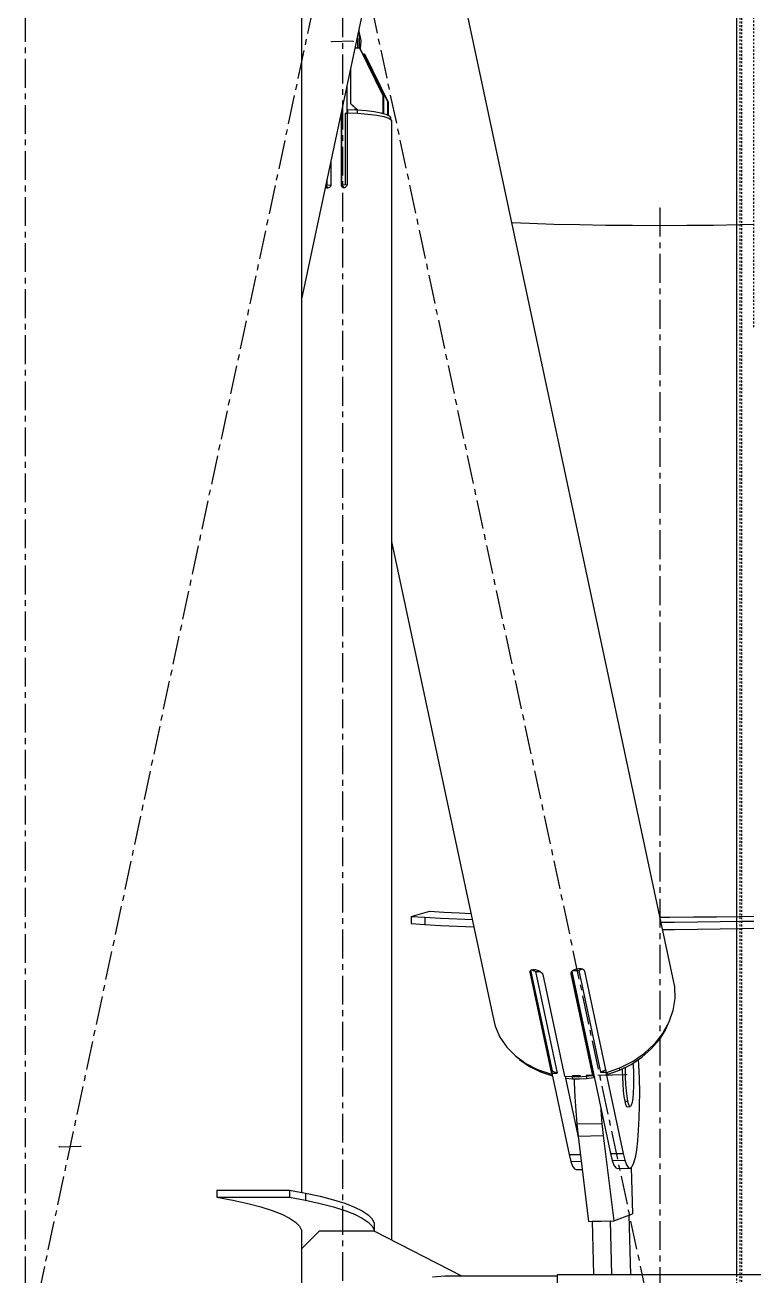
# Model space of a CAD drawing. Header units: millimetres. Extents: x 5143 to 30813, y 232 to 21408.
# Drawn here: x 22900 to 23101, y 16582.7 to 16927.6 of the extents above; entities that cross this region are included whole.
import ezdxf

# ---------------------------------------------------------------- set-up
doc = ezdxf.new("R2010")
doc.units = ezdxf.units.MM
doc.header["$LTSCALE"] = 0.25
for name, pattern in [('CENTER', [50.8, 31.75, -6.35, 6.35, -6.35]), ('XKITLINE00', [0]), ('XKITLINE02', [4, 2, -2])]:
    doc.linetypes.add(name, pattern=pattern)

msp = doc.modelspace()

# ---------------------------------------------------------------- linework, layer by layer
at = {"color": 8, "linetype": 'CENTER'}
for p, q in [((22900, 17654.86), (22900, 16010.75)), ((22900, 17380.27), (23075, 16560.27)), ((22987.5, 16970.27), (22900, 16560.27)), ((22987.5, 16970.27), (22987.5, 16150.27)), ((22990.47, 16923.15), (22984.52, 16923.02)), ((23075, 16877.2), (23075, 15209.12)), ((23065.84, 16638.16), (23050.97, 16637.83)), ((22909.42, 16618.29), (22915.36, 16618.42))]:
    msp.add_line(p, q, dxfattribs=at)
at = {"color": 8, "linetype": 'XKITLINE00'}
for p, q in [((22976.2, 17175.69), (22976.2, 16605.74)), ((23016.82, 16954.24), (23079.1, 16662.44)), ((22993.64, 16933.73), (22976.2, 16851.98)), ((22991.61, 16924.23), (22991.64, 16923.73)), ((22991.64, 16923.73), (22991.66, 16923.19)), ((22992.04, 16926.21), (22992.14, 16923.71)), ((22992.05, 16925.85), (22992.59, 16923.31)), ((22992.14, 16923.71), (22992.17, 16921.36)), ((22992.59, 16923.31), (22992.44, 16921.03)), ((22991, 16921.33), (22992.23, 16921.36)), ((22991.64, 16921.64), (22991.62, 16921.34)), ((22991.66, 16922.13), (22991.64, 16921.64)), ((22991.66, 16923.19), (22991.67, 16922.65)), ((22991.67, 16922.65), (22991.66, 16922.13)), ((22992.23, 16921.36), (22998.68, 16908.19)), ((22992.23, 16921.36), (22992.36, 16921.19)), ((22992.36, 16921.19), (22998.81, 16908.02)), ((22993.1, 16919.69), (22993.53, 16919.7)), ((22993.53, 16919.7), (22999.98, 16906.53)), ((22993.53, 16919.7), (22993.66, 16919.53)), ((22993.66, 16919.53), (23000.11, 16906.36)), ((22989.75, 16915.51), (22989.75, 16906.02)), ((22988.76, 16910.87), (22988.76, 16903.34)), ((22989.75, 16906.02), (22991.64, 16904.19)), ((22989.75, 16906.02), (22989.88, 16905.86)), ((22998.68, 16908.19), (22998.68, 16903.26)), ((22998.68, 16908.19), (22998.81, 16908.02)), ((22998.81, 16908.02), (22998.81, 16903.22)), ((22999.98, 16906.53), (22999.98, 16902.79)), ((22999.98, 16906.53), (23000.11, 16906.36)), ((23000.11, 16906.36), (23000.11, 16902.73)), ((22987.13, 16903.2), (22987.13, 16883.65)), ((22987.15, 16903.33), (22987.2, 16903.27)), ((22987.17, 16903.32), (22987.28, 16903.18)), ((22987.2, 16903.27), (22987.2, 16883.55)), ((22987.28, 16903.9), (22987.28, 16883.59)), ((22988.31, 16903.33), (22988.76, 16903.34)), ((22988.31, 16903.33), (22988.31, 16883.61)), ((22988.31, 16903.33), (22988.8, 16903.3)), ((22988.76, 16903.34), (22988.8, 16903.3)), ((22988.8, 16903.3), (22988.8, 16883.58)), ((22988.84, 16903.37), (22988.84, 16883.66)), ((22988.84, 16903.37), (22991.77, 16903.27)), ((22988.89, 16904.29), (22988.89, 16903.37)), ((22988.89, 16904.29), (22991.55, 16904.2)), ((22989.88, 16905.86), (22991.59, 16904.19)), ((22991.06, 16904.72), (22991.06, 16904.36)), ((22991.06, 16904.36), (22991.21, 16904.21)), ((22991.06, 16904.36), (22991.17, 16904.21)), ((22991.55, 16904.2), (22991.55, 16903.28)), ((22991.55, 16904.2), (22994.03, 16904.02)), ((22991.77, 16903.27), (22994.54, 16903.06)), ((22994.03, 16904.02), (22996.25, 16903.75)), ((22994.54, 16903.06), (22996.97, 16902.75)), ((22996.25, 16903.75), (22998.09, 16903.42)), ((22996.97, 16902.75), (22998.92, 16902.35)), ((22998.09, 16903.42), (22998.66, 16903.26)), ((22998.66, 16903.26), (22998.68, 16903.26)), ((22998.68, 16903.26), (22998.68, 16903.25)), ((22998.68, 16903.25), (22999.49, 16903.03)), ((22999.49, 16903.03), (23000.39, 16902.6)), ((23000.39, 16902.6), (23000.74, 16902.15)), ((22987.2, 16899.67), (22987.28, 16899.58)), ((22998.92, 16902.35), (23000.29, 16901.89)), ((23000.29, 16901.89), (23001.03, 16901.4)), ((23000.74, 16902.15), (23000.74, 16901.59)), ((23001.03, 16901.4), (23001.09, 16900.88)), ((23001.09, 16900.88), (23001.09, 16592.58)), ((22984.3, 16889.96), (22984.3, 16883.52)), ((22984.35, 16890.19), (22984.35, 16883.59)), ((22982.83, 16883.07), (22982.85, 16883.04)), ((22982.84, 16883.11), (22982.9, 16882.98)), ((22982.85, 16883.04), (22983.03, 16882.86)), ((22982.9, 16883.39), (22983.41, 16882.73)), ((22982.91, 16883.46), (22983.26, 16883.5)), ((22983.03, 16882.86), (22983.26, 16882.75)), ((22983.26, 16885.09), (22983.26, 16883.5)), ((22983.26, 16883.5), (22984.3, 16883.52)), ((22983.26, 16882.75), (22983.52, 16882.72)), ((22983.52, 16882.72), (22983.78, 16882.77)), ((22983.78, 16882.77), (22984.01, 16882.9)), ((22984.19, 16883.09), (22984.01, 16882.9)), ((22984.31, 16883.33), (22984.19, 16883.09)), ((22984.3, 16883.52), (22984.33, 16883.48)), ((22984.35, 16883.59), (22984.31, 16883.33)), ((22987.13, 16883.65), (22987.2, 16883.55)), ((22987.13, 16883.65), (22987.17, 16883.39)), ((22987.17, 16883.39), (22987.25, 16883.29)), ((22987.17, 16883.39), (22987.29, 16883.16)), ((22987.2, 16883.55), (22987.25, 16883.29)), ((22987.25, 16883.29), (22987.34, 16883.11)), ((22987.28, 16883.59), (22988.31, 16883.61)), ((22987.28, 16883.59), (22987.87, 16882.83)), ((22987.29, 16883.16), (22987.48, 16882.98)), ((22987.48, 16882.98), (22987.72, 16882.86)), ((22987.71, 16883.03), (22987.71, 16882.86)), ((22987.72, 16882.86), (22987.98, 16882.82)), ((22987.79, 16882.94), (22987.79, 16882.85)), ((22987.98, 16882.82), (22988.25, 16882.86)), ((22988.25, 16882.86), (22988.48, 16882.98)), ((22988.31, 16883.61), (22988.8, 16883.58)), ((22988.48, 16882.98), (22988.67, 16883.17)), ((22988.77, 16883.4), (22988.67, 16883.17)), ((22988.84, 16883.66), (22988.77, 16883.4)), ((22988.8, 16883.58), (22988.81, 16883.56)), ((23034.13, 16873.13), (23039.07, 16872.94)), ((23034.13, 16873.13), (23039.07, 16872.94)), ((23039.07, 16872.94), (23045.83, 16872.74)), ((23039.07, 16872.94), (23045.83, 16872.74)), ((23045.83, 16872.74), (23052.88, 16872.58)), ((23045.83, 16872.74), (23052.88, 16872.58)), ((23052.88, 16872.58), (23060.13, 16872.46)), ((23052.88, 16872.58), (23060.13, 16872.46)), ((23060.13, 16872.46), (23067.53, 16872.39)), ((23060.13, 16872.46), (23067.53, 16872.39)), ((23067.53, 16872.39), (23075, 16872.37)), ((23067.53, 16872.39), (23075, 16872.37)), ((23075, 16872.37), (23082.46, 16872.39)), ((23075, 16872.37), (23082.46, 16872.39)), ((23082.46, 16872.39), (23089.86, 16872.46)), ((23082.46, 16872.39), (23089.86, 16872.46)), ((23089.86, 16872.46), (23097.12, 16872.58)), ((23089.86, 16872.46), (23097.12, 16872.58)), ((23097.12, 16872.58), (23101, 16872.67)), ((23097.12, 16872.58), (23101, 16872.67)), ((23001.09, 16785.21), (23028.92, 16654.76)), ((23006.44, 16681.83), (23011.65, 16683.25)), ((23006.44, 16681.83), (23010.27, 16681.58)), ((23006.44, 16681.83), (23006.44, 16679.84)), ((23011.65, 16683.25), (23015.47, 16683)), ((23015.47, 16683), (23019.73, 16682.77)), ((23019.73, 16682.77), (23023.01, 16682.62)), ((23090.66, 16681.71), (23096.93, 16681.79)), ((23096.93, 16681.79), (23101, 16681.85)), ((23006.44, 16679.84), (23010.27, 16679.59)), ((23010.27, 16681.58), (23014.52, 16681.35)), ((23010.27, 16681.58), (23010.27, 16679.59)), ((23010.27, 16679.59), (23014.52, 16679.35)), ((23014.52, 16681.35), (23019.17, 16681.14)), ((23014.52, 16679.35), (23019.17, 16679.14)), ((23019.17, 16681.14), (23023.36, 16680.97)), ((23019.17, 16679.14), (23023.79, 16678.96)), ((23075, 16681.63), (23077.84, 16681.63)), ((23075.3, 16680.23), (23079.08, 16680.24)), ((23077.84, 16681.63), (23084.29, 16681.66)), ((23079.08, 16680.24), (23085.45, 16680.29)), ((23084.29, 16681.66), (23090.66, 16681.71)), ((23085.45, 16680.29), (23091.72, 16680.37)), ((23085.45, 16678.29), (23091.72, 16678.37)), ((23091.72, 16680.37), (23097.82, 16680.47)), ((23091.72, 16678.37), (23097.82, 16678.47)), ((23097.82, 16680.47), (23101, 16680.54)), ((23097.82, 16678.47), (23101, 16678.54)), ((23075.73, 16678.23), (23079.08, 16678.24)), ((23079.08, 16678.24), (23085.45, 16678.29)), ((23039.25, 16666.85), (23039.17, 16666.65)), ((23039.19, 16666.7), (23039.17, 16666.43)), ((23039.17, 16666.65), (23039.17, 16666.43)), ((23039.17, 16666.43), (23045.15, 16638.39)), ((23039.25, 16666.85), (23039.43, 16667)), ((23039.35, 16666.93), (23045.22, 16639.41)), ((23039.4, 16666.98), (23045.31, 16639.28)), ((23039.43, 16667), (23039.68, 16667.12)), ((23039.68, 16667.12), (23039.99, 16667.18)), ((23039.72, 16667.12), (23040.74, 16666.64)), ((23039.99, 16667.18), (23040.36, 16667.18)), ((23040.36, 16667.18), (23040.76, 16667.14)), ((23040.74, 16666.64), (23041.99, 16666.67)), ((23040.74, 16666.64), (23046.72, 16638.6)), ((23040.76, 16667.14), (23041.17, 16667.04)), ((23041.17, 16667.04), (23041.56, 16666.89)), ((23041.56, 16666.89), (23041.93, 16666.71)), ((23041.93, 16666.71), (23042.26, 16666.49)), ((23042.26, 16666.49), (23042.51, 16666.26)), ((23042.51, 16666.26), (23042.66, 16666.06)), ((23042.66, 16666.06), (23042.69, 16666.02)), ((23042.69, 16666.02), (23042.79, 16665.78)), ((23042.79, 16665.78), (23048.77, 16637.75)), ((23050.54, 16666.24), (23050.52, 16666.19)), ((23050.54, 16666.22), (23050.52, 16665.96)), ((23050.52, 16666.19), (23050.52, 16665.96)), ((23050.52, 16665.96), (23056.5, 16637.92)), ((23050.61, 16666.44), (23050.54, 16666.24)), ((23050.79, 16666.68), (23050.61, 16666.44)), ((23050.68, 16666.53), (23056.57, 16638.91)), ((23050.73, 16666.61), (23061.45, 16616.4)), ((23050.79, 16666.68), (23051.05, 16666.91)), ((23051, 16666.87), (23052.69, 16666.91)), ((23051.05, 16666.91), (23051.37, 16667.11)), ((23051.37, 16667.11), (23051.75, 16667.27)), ((23051.75, 16667.27), (23052.16, 16667.39)), ((23052.16, 16667.39), (23052.58, 16667.46)), ((23052.58, 16667.46), (23052.99, 16667.47)), ((23052.69, 16666.91), (23053.6, 16667.35)), ((23052.69, 16666.91), (23058.67, 16638.87)), ((23052.99, 16667.47), (23053.36, 16667.42)), ((23053.36, 16667.42), (23053.69, 16667.32)), ((23053.69, 16667.32), (23053.96, 16667.17)), ((23053.96, 16667.17), (23054.14, 16666.98)), ((23054.14, 16666.98), (23054.24, 16666.76)), ((23054.24, 16666.76), (23060.22, 16638.73)), ((23079.1, 16662.44), (23079.19, 16659.16)), ((23079.19, 16659.16), (23078.66, 16655.87)), ((23028.92, 16654.92), (23028.92, 16654.76)), ((23028.92, 16654.76), (23029.63, 16651.57)), ((23078.66, 16655.87), (23077.53, 16652.64)), ((23029.63, 16651.57), (23030.95, 16648.56)), ((23077.53, 16652.64), (23075.82, 16649.56)), ((23077.25, 16652.13), (23076.59, 16650.59)), ((23030.95, 16648.56), (23032.82, 16645.79)), ((23074.85, 16647.83), (23072.67, 16645.28)), ((23075.82, 16649.56), (23073.56, 16646.7)), ((23076.59, 16650.59), (23074.85, 16647.83)), ((23032.82, 16645.79), (23035.22, 16643.34)), ((23067.69, 16641.92), (23070.83, 16644.13)), ((23070.08, 16642.99), (23072.67, 16645.28)), ((23070.83, 16644.13), (23073.56, 16646.7)), ((23035.22, 16643.34), (23038.09, 16641.26)), ((23035.55, 16643.1), (23036.46, 16642.24)), ((23036.46, 16642.24), (23039.14, 16640.4)), ((23038.09, 16641.26), (23041.34, 16639.62)), ((23039.14, 16640.4), (23042.15, 16638.93)), ((23063.93, 16639.41), (23067.14, 16641.02)), ((23064.2, 16640.12), (23067.69, 16641.92)), ((23067.14, 16641.02), (23070.08, 16642.99)), ((23067.63, 16641.35), (23067.68, 16640.81)), ((23067.68, 16640.81), (23067.77, 16638.86)), ((23069.11, 16642.34), (23069.19, 16640.87)), ((23069.19, 16640.87), (23069.33, 16637.13)), ((23041.34, 16639.62), (23044.91, 16638.43)), ((23042.06, 16639.38), (23042.15, 16638.93)), ((23042.15, 16638.93), (23045.41, 16637.87)), ((23044.91, 16638.43), (23045.15, 16638.39)), ((23045.22, 16639.41), (23045.15, 16638.39)), ((23045.23, 16639.63), (23045.19, 16638.98)), ((23045.19, 16638.98), (23045.27, 16638.63)), ((23045.31, 16639.28), (23045.26, 16638.57)), ((23045.26, 16638.57), (23046.72, 16638.6)), ((23045.26, 16638.57), (23050.05, 16616.14)), ((23045.31, 16639.28), (23046.72, 16638.6)), ((23048.77, 16637.75), (23052.62, 16637.58)), ((23048.94, 16637.74), (23049.05, 16637.21)), ((23049.04, 16637.21), (23052.59, 16620.58)), ((23049.05, 16637.21), (23050.96, 16637.06)), ((23050.84, 16637.66), (23050.96, 16637.06)), ((23050.96, 16637.06), (23052.9, 16637.04)), ((23051.43, 16637.05), (23051.45, 16636.03)), ((23052.62, 16637.58), (23056.5, 16637.92)), ((23052.9, 16637.04), (23054.84, 16637.14)), ((23054.71, 16637.76), (23054.84, 16637.14)), ((23054.84, 16637.14), (23056.78, 16637.38)), ((23056.57, 16638.91), (23056.5, 16637.92)), ((23056.59, 16639.18), (23056.54, 16638.5)), ((23056.54, 16638.5), (23056.78, 16637.38)), ((23056.83, 16638.06), (23056.78, 16637.38)), ((23058.67, 16638.87), (23060.05, 16639.54)), ((23058.67, 16638.87), (23060.13, 16638.9)), ((23060.15, 16639.08), (23060.13, 16638.9)), ((23060.13, 16638.9), (23064.92, 16616.47)), ((23060.22, 16638.73), (23060.47, 16638.78)), ((23060.38, 16638.76), (23060.5, 16638.2)), ((23060.47, 16638.78), (23064.2, 16640.12)), ((23060.5, 16638.2), (23063.93, 16639.41)), ((23063.81, 16639.98), (23063.93, 16639.41)), ((23064.68, 16639.79), (23064.68, 16639.45)), ((23064.68, 16639.45), (23064.71, 16637.47)), ((23064.71, 16637.47), (23064.8, 16635.53)), ((23065.48, 16640.19), (23065.47, 16639.47)), ((23065.47, 16639.47), (23065.51, 16637.49)), ((23065.51, 16637.49), (23065.6, 16635.54)), ((23067.77, 16638.86), (23067.8, 16636.88)), ((23069.33, 16637.13), (23069.39, 16633.36)), ((23051.45, 16636.03), (23051.61, 16632.06)), ((23064.8, 16635.53), (23064.95, 16633.71)), ((23064.95, 16633.71), (23065.14, 16632.12)), ((23065.6, 16635.54), (23065.74, 16633.73)), ((23065.74, 16633.73), (23065.93, 16632.14)), ((23067.78, 16634.97), (23067.7, 16633.21)), ((23067.8, 16636.88), (23067.78, 16634.97)), ((23051.61, 16632.06), (23051.85, 16628.22)), ((23065.14, 16632.12), (23065.36, 16630.83)), ((23065.36, 16630.83), (23066.15, 16630.85)), ((23065.36, 16630.83), (23065.61, 16629.91)), ((23065.93, 16632.14), (23066.15, 16630.85)), ((23066.15, 16630.85), (23066.4, 16629.93)), ((23067.38, 16630.53), (23067.16, 16629.73)), ((23067.56, 16631.71), (23067.38, 16630.53)), ((23067.7, 16633.21), (23067.56, 16631.71)), ((23069.39, 16633.36), (23069.37, 16629.68)), ((23051.85, 16628.22), (23052.15, 16624.59)), ((23058.74, 16629.08), (23058.79, 16628.38)), ((23058.79, 16628.38), (23059.09, 16624.75)), ((23065.61, 16629.91), (23065.87, 16629.41)), ((23065.87, 16629.41), (23066.13, 16629.34)), ((23066.13, 16629.34), (23066.92, 16629.36)), ((23066.4, 16629.93), (23066.66, 16629.42)), ((23066.66, 16629.42), (23066.92, 16629.36)), ((23067.16, 16629.73), (23066.92, 16629.36)), ((23069.37, 16629.68), (23069.27, 16626.15)), ((23052.15, 16624.59), (23059.09, 16624.75)), ((23052.15, 16624.59), (23052.51, 16621.25)), ((23059.09, 16624.75), (23059.45, 16621.41)), ((23069.27, 16626.15), (23069.1, 16622.88)), ((23052.51, 16621.25), (23059.45, 16621.41)), ((23052.51, 16621.25), (23055.38, 16597.72)), ((23059.45, 16621.41), (23062.32, 16597.88)), ((23068.86, 16619.94), (23068.56, 16617.4)), ((23069.1, 16622.88), (23068.86, 16619.94)), ((23061.45, 16616.4), (23064.92, 16616.47)), ((23061.45, 16616.4), (23061.92, 16614.53)), ((23064.92, 16616.47), (23065.39, 16614.61)), ((23068.56, 16617.4), (23068.2, 16615.33)), ((23050.05, 16616.14), (23053.12, 16616.21)), ((23050.05, 16616.14), (23050.52, 16614.28)), ((23050.52, 16614.28), (23053.35, 16614.34)), ((23050.52, 16614.28), (23051, 16612.96)), ((23051, 16612.96), (23051.5, 16612.2)), ((23061.92, 16614.53), (23065.39, 16614.61)), ((23061.92, 16614.53), (23062.4, 16613.21)), ((23062.4, 16613.21), (23062.9, 16612.45)), ((23065.39, 16614.61), (23065.87, 16613.29)), ((23065.87, 16613.29), (23066.37, 16612.53)), ((23067.78, 16613.77), (23067.34, 16612.78)), ((23068.2, 16615.33), (23067.78, 16613.77)), ((23051.5, 16612.2), (23051.99, 16612.03)), ((23051.99, 16612.03), (23053.63, 16612.06)), ((23062.9, 16612.45), (23063.39, 16612.28)), ((23063.39, 16612.28), (23066.86, 16612.36)), ((23066.37, 16612.53), (23066.86, 16612.36)), ((23066.86, 16612.36), (23067.34, 16612.78)), ((23067.11, 16612.57), (23067.47, 16599.78)), ((22952.88, 16606.35), (22952.88, 16604.38)), ((22952.88, 16606.35), (22972.88, 16606.35)), ((22972.88, 16606.35), (22972.88, 16604.38)), ((22972.88, 16606.35), (22977.34, 16605.53)), ((22952.88, 16604.38), (22957.34, 16603.56)), ((22952.88, 16604.38), (22972.88, 16604.38)), ((22957.34, 16603.56), (22961.4, 16602.68)), ((22961.4, 16602.68), (22965.01, 16601.74)), ((22972.88, 16604.38), (22977.34, 16603.56)), ((22977.34, 16605.53), (22977.34, 16603.56)), ((22977.34, 16605.53), (22981.4, 16604.64)), ((22977.34, 16603.56), (22981.4, 16602.68)), ((22981.4, 16604.64), (22985.01, 16603.7)), ((22981.4, 16602.68), (22985.01, 16601.74)), ((22985.01, 16603.7), (22988.16, 16602.71)), ((22988.16, 16602.71), (22990.81, 16601.68)), ((22965.01, 16601.74), (22968.16, 16600.75)), ((22968.16, 16600.75), (22970.81, 16599.71)), ((22970.81, 16599.71), (22972.96, 16598.64)), ((22985.01, 16601.74), (22988.16, 16600.75)), ((22988.16, 16600.75), (22990.81, 16599.71)), ((22990.81, 16601.68), (22992.96, 16600.61)), ((22990.81, 16599.71), (22992.96, 16598.64)), ((22992.96, 16600.61), (22994.59, 16599.52)), ((22994.59, 16599.52), (22995.68, 16598.4)), ((23062.32, 16597.88), (23067.47, 16599.78)), ((23066.48, 16599.42), (23066.94, 16583.07)), ((22972.96, 16598.64), (22974.59, 16597.55)), ((22974.59, 16597.55), (22975.68, 16596.43)), ((22975.68, 16596.43), (22976.23, 16595.3)), ((22992.96, 16598.64), (22994.59, 16597.55)), ((22994.59, 16597.55), (22995.68, 16596.43)), ((22995.68, 16598.4), (22996.23, 16597.27)), ((22995.68, 16596.43), (22996.23, 16595.3)), ((22996.23, 16597.27), (22996.23, 16595.3)), ((23055.38, 16597.72), (23062.32, 16597.88)), ((23056.38, 16597.74), (23061.33, 16597.85)), ((23056.38, 16597.74), (23056.79, 16583.07)), ((23061.33, 16597.85), (23061.75, 16583.07)), ((22976.2, 16595.36), (22976.2, 16590.16)), ((22976.2, 16590.16), (22981.2, 16595.08)), ((22976.23, 16594.17), (22976.2, 16594.1)), ((22976.23, 16595.3), (22976.23, 16594.17)), ((22981.2, 16595.08), (22996.2, 16595.08)), ((22996.2, 16595.08), (23020.32, 16582.72)), ((22996.23, 16595.3), (22996.23, 16595.07)), ((22976.2, 16590.16), (22976.2, 16534.85)), ((23012.35, 16582.46), (23015.8, 16582.72)), ((23015.8, 16582.72), (23046.8, 16582.72)), ((23046.8, 16574.99), (23046.8, 16583.07)), ((23046.8, 16583.07), (23086.8, 16583.07)), ((23086.8, 16583.07), (23087.11, 16583.07)), ((23087.11, 16583.07), (23087.39, 16583.08)), ((23087.39, 16583.08), (23087.63, 16583.1)), ((23087.63, 16583.1), (23087.8, 16583.12)), ((23087.8, 16583.12), (23242.19, 16583.12))]:
    msp.add_line(p, q, dxfattribs=at)
at = {"color": 3, "linetype": 'XKITLINE02'}
for p, q in [((23097.15, 16090.12), (23097.15, 17150.24)), ((23097.68, 16090.06), (23097.68, 17150.18)), ((23101, 16844.33), (23101, 16943.49)), ((23096.3, 16537.43), (23096.3, 16583.12))]:
    msp.add_line(p, q, dxfattribs=at)
at = {"color": 7, "linetype": 'XKITLINE00'}
msp.add_line((23096.3, 16583.12), (23096.3, 17034.66), dxfattribs=at)
at = {"color": 8, "linetype": 'XKITLINE00'}
for centre in [(22984.52, 16923.02), (22990.47, 16923.15), (23075, 16877.2), (23050.97, 16637.83), (23065.84, 16638.16), (22909.42, 16618.29), (22915.36, 16618.42)]:
    msp.add_circle(centre, 0.05, dxfattribs=at)

doc.saveas('drawing.dxf')
